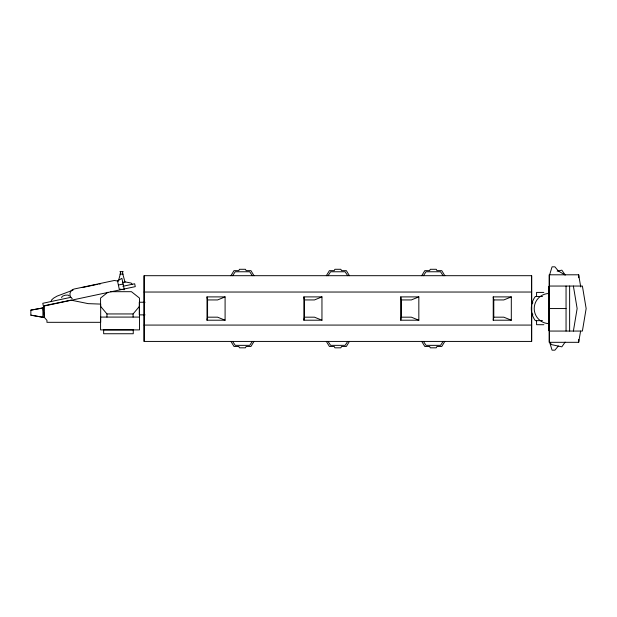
<?xml version="1.0" encoding="UTF-8"?>
<svg xmlns="http://www.w3.org/2000/svg" width="617" height="617" viewBox="0 0 617 617"><rect width="100%" height="100%" fill="white"/><g stroke="black" fill="none" stroke-linecap="round" stroke-linejoin="round"><path stroke-width="0.93" d="M144.116 341.425L144.116 275.691L531.638 275.691L531.638 341.425L144.116 341.425L144.116 275.691M321.958 320.208L321.958 296.9L303.888 296.9L303.888 320.208L321.958 320.208L314.454 317.177L304.443 317.177L303.888 320.208M548.69 330.573L548.69 286.543L549.423 286.543L549.423 330.573L548.69 330.573L548.69 322.915M548.69 294.201L548.69 286.543M580.605 331.059L578.646 342.312L549.292 342.312L549.292 330.126M549.292 286.99L549.292 274.796L578.646 274.796L580.767 286.99M573.386 331.059L577.134 308.554L573.386 286.049M207.011 320.208L207.567 317.177L207.567 299.939L207.011 296.9L225.089 296.9L225.089 320.208L207.011 320.208L207.011 296.9M400.757 320.208L401.312 317.177L401.312 299.939L400.757 296.9L418.835 296.9L418.835 320.208L400.757 320.208L400.757 296.9M493.23 320.208L493.785 317.177L493.785 299.939L493.23 296.9L511.308 296.9L511.308 320.208L493.23 320.208L493.23 296.9M549.577 274.958L552.068 266.829L554.907 266.829L558.323 270.994L565.126 274.958M118.294 281.344L120.307 274.064M51.103 301.543L51.589 299.978L53.61 298.142L57.096 296.106L73.014 290.129M61.6 297.718L62.248 296.322L65.101 295.204L68.163 295.065L69.328 296.075M230.92 275.714L233.99 270.647L238.81 270.647L239.489 269.29L245.45 269.29L246.129 270.647L250.942 270.647L254.019 275.714M254.019 341.394L250.942 346.461L246.129 346.461L245.45 347.826L239.489 347.826L238.81 346.461L233.99 346.461L230.92 341.394M326.324 275.714L329.401 270.647L334.213 270.647L334.892 269.29L340.854 269.29L341.54 270.647L346.353 270.647L349.423 275.714M349.423 341.394L346.353 346.461L341.54 346.461L340.854 347.826L334.892 347.826L334.213 346.461L329.401 346.461L326.324 341.394M421.727 275.714L424.804 270.647L429.617 270.647L430.296 269.29L436.265 269.29L436.944 270.647L441.757 270.647L444.834 275.714M444.834 341.394L441.757 346.461L436.944 346.461L436.265 347.826L430.296 347.826L429.617 346.461L424.804 346.461L421.727 341.394M43.876 306.441L42.897 307.945L42.935 317.339L44.424 317.485L46.985 320.416L46.931 322.321L100.679 322.321L100.679 304.096L88.185 303.641L71.024 300.147L45.342 305.5M232.601 275.714L235.231 271.765L249.708 271.765L252.338 275.714M252.338 341.394L249.708 345.35L235.231 345.35L232.601 341.394M328.005 275.714L330.635 271.765L345.111 271.765L347.741 275.714M347.741 341.394L345.111 345.35L330.635 345.35L328.005 341.394M423.416 275.714L426.038 271.765L440.523 271.765L443.145 275.714M443.145 341.394L440.523 345.35L426.038 345.35L423.416 341.394M565.126 342.119L561.832 346.847L551.559 344.625L549.577 342.119M558.323 346.006L554.907 350.171L552.068 350.171L549.577 342.042M133.095 317.084L133.095 313.945L139.473 306.333M107.875 292.265L100.571 298.065L100.571 306.333L106.949 313.945L106.949 317.084M117.523 280.959L121.888 278.321L124.31 289.72L119.251 289.088L117.523 280.959L114.222 280.504L74.009 289.049C69.582 289.897 68.402 296.276 72.235 298.651M225.089 296.9L217.585 299.939L207.567 299.939M321.958 296.9L314.454 299.939L304.443 299.939L303.888 296.9M418.835 296.9L411.331 299.939L401.312 299.939M511.308 296.9L503.804 299.939L493.785 299.939M82.254 287.561L97.193 284.375M557.166 271.164L561.832 270.153L565.126 274.881M118.387 285.023L123.099 284.021M70.909 297.317L42.781 303.294L43.391 306.171L135.277 286.635L134.668 283.766L122.86 286.288M30.858 310.135L42.935 307.945L44.424 317.485L30.85 315.148L30.858 310.135L42.935 307.945L44.424 305.693L44.37 317.485M98.936 284.067L100.64 283.797M119.945 271.642L123.13 271.642M119.945 274.095L123.13 274.095M122.421 282.247L125.05 282.247L122.791 274.064M549.292 286.049L582.394 286.049L586.15 308.554L582.394 331.059L549.292 331.059M110.512 291.687L131.436 291.687L139.473 298.065L139.473 329.894L100.571 329.894L100.571 317.084L139.473 317.084M144.116 292.034L531.638 292.034M543.839 292.412L536.574 292.412L536.574 296.206M542.482 296.469L535.332 296.469A20.137 20.137 0 0 0 535.332 320.647L542.482 320.647M145.049 302.245L139.28 302.245L139.28 314.871L145.049 314.871M549.292 308.554L566.051 308.554M106.949 313.945L133.095 313.945M207.567 317.177L217.585 317.177L225.089 320.208M401.312 317.177L411.331 317.177L418.835 320.208M493.785 317.177L503.804 317.177L511.308 320.208M543.839 324.704L536.574 324.704L536.574 320.902M144.116 325.074L531.638 325.074M124.534 281.768L131.143 283.064L132.215 284.306M30.858 315.148L42.935 317.339M569.63 286.049L569.63 331.059M566.051 286.049L566.051 331.059M549.292 274.796L549.292 342.312M532.718 302.245L532.718 303.094M532.718 314.022L532.718 314.871M531.638 275.691L531.638 341.425M304.443 299.939L304.443 317.177M122.652 271.642L122.652 274.095M120.423 271.642L120.423 274.095M549.292 323.64A15.086 15.086 0 0 1 534.206 308.554A15.086 15.086 0 0 1 549.292 293.468M578.646 339.466L578.646 342.312L578.646 339.466M578.646 274.796L578.646 277.65L578.646 274.796M133.249 329.825L103.656 329.825L103.656 333.743L133.249 333.743L133.249 329.825"/></g></svg>
